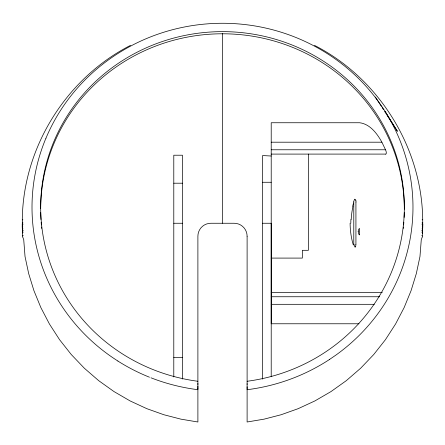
<?xml version="1.0" encoding="UTF-8"?>
<svg xmlns="http://www.w3.org/2000/svg" width="445" height="445" viewBox="0 0 445 445"><rect width="100%" height="100%" fill="white"/><g stroke="black" fill="none" stroke-linecap="round" stroke-linejoin="round"><path stroke-width="0.67" d="M22.322 228.524L22.322 227.851L22.606 232.996M197.892 388.407L197.892 386.16M197.892 384.53L197.892 383.423M247.109 388.407L247.109 389.186M422.628 230.154L422.411 233.03L422.683 227.868L422.633 230.026M422.628 222.227L422.739 225.07M422.75 223.34L422.728 224.03M350.793 223.257L350.888 219.485M422.711 226.989L422.65 228.313L422.717 226.7M422.383 232.679L422.411 233.013L422.617 230.393M422.661 229.347L422.75 224.152L422.4 224.147M422.733 225.615L422.739 225.137M22.356 225.843L22.367 222.211L22.261 225.07M22.261 224.608L22.261 224.569A0.651 0.562 0.7 0 0 22.734 225.109M22.361 225.71L22.317 227.362L22.283 226.878M422.739 225.849L422.722 226.566M22.267 224.302L22.6 224.147M22.328 226.661L22.306 218.362C23.602 146.65 66.628 77.947 130.524 45.373M22.306 227.373L22.294 227.089M422.594 222.895L422.617 222.361L422.628 225.437M22.317 227.295L22.3 227.25A0.651 0.562 0.8 0 1 22.784 226.65M355.928 244.505L355.928 202.013M422.655 229.631L422.594 231.089L422.066 231.072M422.572 231.634L422.539 232.446M422.511 232.991L422.472 233.803M22.328 222.539L22.333 222.4A0.651 0.562 3.2 0 0 22.984 222.967M22.389 225.164L22.4 224.97A0.651 0.562 3.2 0 1 23.045 224.464M422.444 234.343L422.394 235.155M422.294 236.879L422.377 235.427L421.732 235.388M422.639 228.446L422.544 229.67M422.494 230.21L422.533 229.804L422.494 230.21A0.651 0.562 5.7 0 1 421.843 230.749M352.679 206.213L353.781 201.935L353.781 244.583M422.288 236.946L421.27 239.699L419.969 256.537L416.325 273.592L411.069 290.663L404.16 307.528L395.594 323.96L385.42 339.707L373.717 354.543L360.622 368.26L346.305 380.659L330.974 391.589L314.849 400.951L298.167 408.671L281.162 414.729L264.074 419.151L247.109 421.999L247.109 236.228M45.957 138.189L46.736 136.359A190.488 183.996 0 0 1 294 36.724L296.337 37.658A190.488 183.996 0 0 1 399.048 276.328L397.902 278.998A190.521 184.03 0 0 1 335.903 355.088L329.567 359.426M355.572 246.869L355.021 247.142A6.725 4.483 -84.4 0 1 354.053 244.455M354.976 199.405L355.46 199.471L355.772 200.322M22.328 228.719L22.623 235.427L23.268 235.388M22.411 231.089L22.934 231.072M422.133 219.824L422.711 219.813M271.211 142.2L381.893 142.2L385.52 149.77A4.072 1.541 65.5 0 1 385.565 154.187M271.211 149.77L385.52 149.77M271.211 154.092L385.531 154.092M262.561 182.272L271.211 182.272M173.789 183.207L182.439 183.207M173.789 223.257L182.439 223.257M262.561 223.257L271.211 223.257L271.211 323.771L358.987 323.771M271.211 258.089L302.333 258.089L302.333 250.307L308.385 250.307L308.385 154.092M271.211 292.426L382.283 292.426M271.211 296.748L379.674 296.748M271.211 304.313L374.284 304.319M173.789 357.346L182.439 357.346M22.289 219.813L22.867 219.824M271.211 156.017L262.561 155.555L262.561 379.134M314.476 45.373C378.356 77.936 421.37 146.605 422.694 218.295L422.722 220.086M375.374 97.038L381.348 106.327M382.099 107.484L383.59 109.809M384.714 111.55L385.832 113.291M386.955 115.033L397.413 131.281L385.097 111.434M381.893 142.2C377.16 133.65 370.09 124.055 359.682 122.748L271.211 122.748L271.211 376.731M22.712 236.946L23.73 239.699L25.031 256.537L28.675 273.592L33.931 290.663L40.84 307.528L49.406 323.96L59.58 339.707L71.283 354.543L84.378 368.26L98.695 380.659L114.026 391.589L130.151 400.951L146.833 408.671L163.838 414.729L180.926 419.151L197.892 421.999L197.892 236.228A13.044 12.994 41.8 0 1 210.858 223.262L234.142 223.257A13.05 12.994 -41.7 0 1 247.103 236.234M22.372 222.239L22.395 222.522M22.506 230.21L22.511 230.249A0.651 0.562 -5.7 0 0 23.151 230.749M22.372 230.154L22.617 232.852A0.651 0.562 -5.7 0 1 23.151 232.251M22.623 235.427L22.706 236.879M22.395 230.632L22.395 230.671A0.651 0.562 -3.2 0 1 22.923 230.098M422.605 225.003L422.605 225.031A0.651 0.562 -3.2 0 0 421.96 224.464M422.216 226.65A0.651 0.562 -0.7 0 1 422.683 227.2L422.6 224.87M22.367 230.093L22.35 229.67M22.317 228.402L22.339 229.442L22.261 225.793M22.278 226.566L22.267 225.915M422.733 220.625L422.739 221.438M22.261 225.615L22.261 225.198M422.744 221.983L422.75 222.795M422.739 224.897L422.739 224.608A0.651 0.562 -0.7 0 1 422.266 225.109M247.109 383.724L247.109 384.435M247.109 386.777L247.109 387.829M197.892 388.585L197.892 389.186M222.5 33.397L222.5 223.257M182.439 379.057L182.439 155.216L173.789 155.216L173.789 376.921M197.892 381.276A181.827 175.63 0 0 1 69.309 112.657A181.827 175.63 0 0 1 375.691 112.652A181.827 175.63 0 0 1 247.109 381.276M197.892 389.703A190.582 184.091 0 0 1 186.811 387.984A190.488 183.996 0 0 1 150.989 377.805M329.561 359.443A190.488 183.996 0 0 1 247.097 389.72M45.935 138.2A190.488 183.996 0 0 0 109.075 355.088A190.343 183.857 0 0 0 117.925 361.04M353.324 245.017A47.176 26.8 90 0 1 350.104 223.279M355.561 246.797A4.428 3.154 -80.1 0 0 355.789 245.44A12.254 9.145 -80.1 0 0 355.839 244.516M356.006 202.019A12.694 9.651 79.8 0 0 355.955 201.14A10.101 8.038 79.2 0 0 355.905 200.962A5.896 4.394 80 0 0 355.867 200.306M353.703 201.897A6.87 4.878 80.2 0 1 354.804 199.165M351.188 219.535A46.102 25.499 -89.7 0 1 352.963 206.419M149.476 377.221A190.521 184.03 0 0 1 117.875 361.051M404.294 212.615A181.827 175.63 0 0 1 404.138 217.421M403.843 222.222A181.827 175.63 0 0 1 403.609 224.964M403.409 227.017A181.827 175.63 0 0 1 403.265 228.385M41.735 228.385A181.827 175.63 0 0 1 41.591 227.017M41.385 224.964A181.827 175.63 0 0 1 41.157 222.222M40.973 219.48A181.827 175.63 0 0 1 40.706 212.61M40.679 208.488A181.827 175.63 0 0 1 222.856 33.787A181.827 175.63 0 0 1 404.327 209.178M422.667 222.4A0.651 0.562 -3.2 0 1 422.016 222.967M22.929 228.585A0.651 0.562 -3.2 0 1 22.339 228.04M421.849 232.251A0.651 0.562 5.7 0 1 422.439 232.841M422.077 230.098A0.651 0.562 3.2 0 1 422.605 230.671M422.661 228.04A0.651 0.562 3.2 0 1 422.071 228.585M358.175 231.495L358.781 234.081A5.184 3.566 -86.9 0 0 359.148 234.643L359.399 234.938L359.399 228.285L358.514 229.826L358.175 231.495"/></g></svg>
